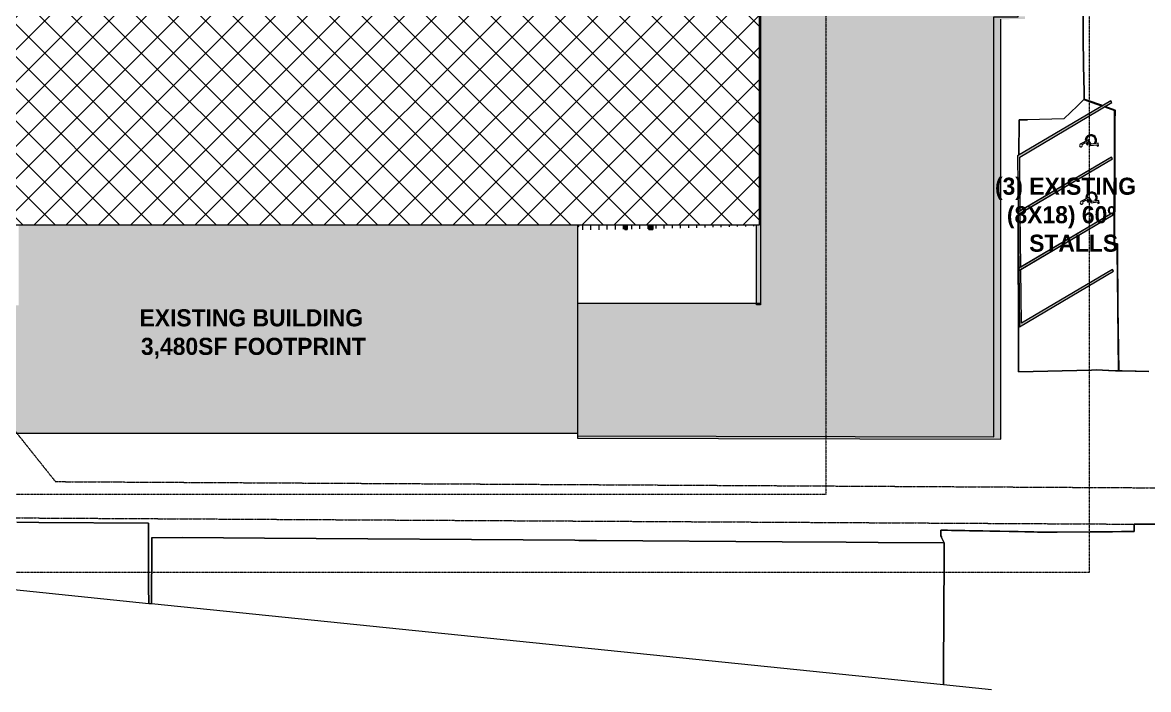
# Model space of a CAD drawing. Header units: inches. Extents: x -5011 to 628, y 9881 to 15115.
# Drawn here: x -3035 to -812, y 9881 to 11197 of the extents above; entities that cross this region are included whole.
import ezdxf

# ---------------------------------------------------------------- set-up
doc = ezdxf.new("R2010")
doc.units = ezdxf.units.IN
doc.header["$MEASUREMENT"] = 0
doc.linetypes.add('Aligning Line 1_8_', pattern=[0.25, 0.125, -0.125])
doc.linetypes.add('Double Dash 3_8_', pattern=[1, 0.375, -0.125, 0.125, -0.125, 0.125, -0.125])
for name, color, linetype, lineweight in [('A-DETL-GENF', 92, 'Continuous', 9), ('A-DETL-THIN', 151, 'Continuous', 9), ('A-DETL-WIDE', 214, 'Continuous', 15), ('A-ROOF', 132, 'Continuous', 9), ('A-ROOF-PATT', 132, 'Continuous', 9), ('A-WALL', 113, 'Continuous', 9), ('C-PRKG', 3, 'Continuous', 9), ('C-PRKG-IDEN', 70, 'Continuous', 9), ('C-PROP-LINE', 91, 'Double Dash 3_8_', 9), ('C-TOPO', 7, 'Continuous', 9), ('G-ANNO-SYMB', 111, 'Aligning Line 1_8_', 9), ('G-ANNO-TEXT', 231, 'Continuous', 9), ('I-WALL', 2, 'Continuous', 9), ('S-COLS', 52, 'Continuous', 9)]:
    doc.layers.add(name, color=color, linetype=linetype, lineweight=lineweight)
doc.styles.add('Century Gothic_B', font='', dxfattribs={"height": 33.75})
doc.styles.get('Century Gothic_B').set_extended_font_data('Century Gothic', bold=True)

# ---------------------------------------------------------------- blocks, each defined once
blk = doc.blocks.new('FP_3-EXISTING - SITE PLAN')
at = {"layer": 'A-ROOF-PATT'}
for p, q in [((-1928.4, 10796.8), (-1928.4, 10797.9)), ((-1928.4, 10791.5), (-1928.4, 10796.8)), ((-1928.4, 10788.4), (-1928.4, 10791.5)), ((-1912.3, 10796.8), (-1912.3, 10797.9)), ((-1912.3, 10791.5), (-1912.3, 10796.8)), ((-1912.3, 10788.4), (-1912.3, 10791.5)), ((-1896.2, 10796.8), (-1896.2, 10797.9)), ((-1896.2, 10791.5), (-1896.2, 10796.8)), ((-1896.2, 10788.4), (-1896.2, 10791.5)), ((-1880.1, 10796.8), (-1880.1, 10797.9)), ((-1880.1, 10791.5), (-1880.1, 10796.8)), ((-1880.1, 10788.7), (-1880.1, 10791.5)), ((-1864, 10796.8), (-1864, 10797.9)), ((-1864, 10791.5), (-1864, 10796.8)), ((-1864, 10789), (-1864, 10791.5)), ((-1848, 10796.8), (-1848, 10797.9)), ((-1848, 10791.5), (-1848, 10796.8)), ((-1848, 10789.4), (-1848, 10791.5)), ((-1831.9, 10796.8), (-1831.9, 10797.9)), ((-1831.9, 10791.5), (-1831.9, 10796.8)), ((-1831.9, 10789.7), (-1831.9, 10791.5)), ((-1815.8, 10796.8), (-1815.8, 10797.9)), ((-1815.8, 10791.5), (-1815.8, 10796.8)), ((-1815.8, 10790), (-1815.8, 10791.5)), ((-1799.7, 10796.8), (-1799.7, 10797.9)), ((-1799.7, 10791.5), (-1799.7, 10796.8)), ((-1799.7, 10790.3), (-1799.7, 10791.5)), ((-1783.6, 10796.8), (-1783.6, 10797.9)), ((-1783.6, 10791.5), (-1783.6, 10796.8)), ((-1783.6, 10790.6), (-1783.6, 10791.5)), ((-1767.5, 10796.8), (-1767.5, 10797.9)), ((-1767.5, 10791.5), (-1767.5, 10796.8)), ((-1767.5, 10790.9), (-1767.5, 10791.5)), ((-1751.5, 10796.8), (-1751.5, 10797.9)), ((-1751.5, 10791.5), (-1751.5, 10796.8)), ((-1751.5, 10791.2), (-1751.5, 10791.5)), ((-1735.4, 10796.8), (-1735.4, 10797.9)), ((-1735.4, 10791.5), (-1735.4, 10796.8)), ((-1719.3, 10796.8), (-1719.3, 10797.9)), ((-1719.3, 10791.9), (-1719.3, 10796.8)), ((-1703.2, 10796.8), (-1703.2, 10797.9)), ((-1703.2, 10792.3), (-1703.2, 10796.8)), ((-1687.1, 10796.8), (-1687.1, 10797.9)), ((-1687.1, 10792.7), (-1687.1, 10796.8)), ((-1671.1, 10796.8), (-1671.1, 10797.9)), ((-1671.1, 10793.2), (-1671.1, 10796.8)), ((-1655, 10796.8), (-1655, 10797.9)), ((-1655, 10793.6), (-1655, 10796.8)), ((-1638.9, 10796.8), (-1638.9, 10797.9)), ((-1638.9, 10794), (-1638.9, 10796.8)), ((-1622.8, 10796.8), (-1622.8, 10797.9)), ((-1622.8, 10794.4), (-1622.8, 10796.8)), ((-1606.7, 10796.8), (-1606.7, 10797.9)), ((-1606.7, 10794.8), (-1606.7, 10796.8)), ((-1590.6, 10796.8), (-1590.6, 10797.9)), ((-1590.6, 10795.2), (-1590.6, 10796.8))]:
    blk.add_line(p, q, dxfattribs=at)
blk = doc.blocks.new('Walls 1 - Walls 1-1277454-EXISTING - SITE PLAN')
at = {"layer": 'A-ROOF'}
h = blk.add_hatch(color=256, dxfattribs=at)
h.paths.add_polyline_path([(-1069, 11348.3), (-1069, 11353), (-1103.2, 11353), (-1103.1, 11348.6), (-1070.5, 11348.3)], flags=0)
h.paths.add_polyline_path([(-1577.8, 11774.1), (-1577.8, 11913.4), (-1585.5, 11913.4), (-1585.5, 11790.1), (-1578.7, 11790.1)], flags=0)
h.paths.add_polyline_path([(-1956.8, 11915.8), (-1943.1, 11915.9), (-1944.4, 12164), (-1957.9, 12164), (-1956.8, 11918.9)], flags=0)
h.paths.add_polyline_path([(-2162, 12169.8), (-2161.4, 12477.4), (-1116.8, 12477.4), (-1116.8, 12482.2), (-2175.1, 12482.3), (-2175.2, 12169.9), (-2162, 12169.8)], flags=0)
for p, q in [((-2175.1, 12482.3), (-2175.2, 12169.9)), ((-1116.8, 12482.2), (-2175.1, 12482.3)), ((-1117, 11353), (-1116.8, 12482.2)), ((-2175.2, 12169.9), (-1958, 12169)), ((-1958, 12169), (-1956.8, 11915.8)), ((-1956.8, 11915.8), (-1585.5, 11918.9)), ((-1585.5, 11918.9), (-1585.5, 11775.9)), ((-1579.5, 11774.1), (-1577.8, 11774.1)), ((-1577.8, 11774.1), (-1577.8, 11039.7)), ((-1069, 11353), (-1117, 11353)), ((-1069, 11208.4), (-1069, 11353)), ((-1117.1, 10379.2), (-1117, 11208.4)), ((-1117, 11208.4), (-1069, 11208.4)), ((-1577.8, 11002.4), (-1577.8, 10643)), ((-1577.8, 10643), (-1938.6, 10642.4)), ((-1938.6, 10642.4), (-1938.6, 10381.4)), ((-1938.6, 10381.4), (-1117.1, 10379.2))]:
    blk.add_line(p, q, dxfattribs=at)
blk = doc.blocks.new('321723 - Pavement Markings - Parking - Angled - EXISTING _8X18_ 60º-1525067-EXISTING - SITE PLAN')
at = {"layer": 'C-PRKG'}
h = blk.add_hatch(color=256, dxfattribs=at)
h.paths.add_polyline_path([(0, 0), (108, -187.1), (111.5, -185.1), (6.9, -4), (113.1, -4), (110.9, 0), (5.5, 0)], flags=0)
h.paths.add_polyline_path([(114.3, -2), (117.8, -4), (115.4, 0)], flags=0)
h.paths.add_polyline_path([(117.8, -4), (218.9, -187.1), (222.3, -185.1), (144.3, -50)], flags=0)
h = blk.add_hatch(color=256, dxfattribs=at)
h.paths.add_polyline_path([(110.9, 0), (218.9, -187.1), (117.8, -4), (114.3, -2), (115.5, 0), (113.2, 0)], flags=0)
h.paths.add_polyline_path([(115.5, 0), (117.8, -4), (224, -4), (221.7, 0), (159.4, 0)], flags=0)
h.paths.add_polyline_path([(225.2, -2), (228.6, -4), (226.3, 0), (225.6, -1.2)], flags=0)
h.paths.add_polyline_path([(228.6, -4), (329.7, -187.1), (333.2, -185.1), (257.3, -53.7)], flags=0)
h = blk.add_hatch(color=256, dxfattribs=at)
h.paths.add_polyline_path([(221.7, 0), (329.7, -187.1), (228.6, -4), (225.2, -2), (226.3, 0), (224.1, 0)], flags=0)
h.paths.add_polyline_path([(226.3, 0), (228.6, -4), (334.9, -4), (440.6, -187.1), (444, -185.1), (337.2, 0), (242.3, 0)], flags=0)
for p, q in [((0, 0), (108, -187.1)), ((115.5, 0), (0, 0)), ((110.9, 0), (218.9, -187.1)), ((226.3, 0), (110.9, 0)), ((222.3, -185.1), (115.5, 0)), ((221.7, 0), (329.7, -187.1)), ((337.2, 0), (221.7, 0)), ((333.2, -185.1), (226.3, 0)), ((444, -185.1), (337.2, 0)), ((111.5, -185.1), (6.9, -4)), ((6.9, -4), (113.2, -4)), ((113.2, -4), (218.9, -187.1)), ((222.3, -185.1), (117.8, -4)), ((117.8, -4), (224, -4)), ((224, -4), (329.7, -187.1)), ((333.2, -185.1), (228.6, -4)), ((228.6, -4), (334.9, -4)), ((334.9, -4), (440.6, -187.1)), ((108, -187.1), (111.5, -185.1)), ((218.9, -187.1), (222.3, -185.1)), ((218.9, -187.1), (222.3, -185.1)), ((329.7, -187.1), (333.2, -185.1)), ((329.7, -187.1), (333.2, -185.1)), ((440.6, -187.1), (444, -185.1))]:
    blk.add_line(p, q, dxfattribs=at)
blk = doc.blocks.new('Family - ___-1416994-EXISTING - SITE PLAN')
at = {"layer": 'C-PROP-LINE'}
blk.add_line((-3220.3, 10220.5), (-534.6, 10205.4), dxfattribs=at)
blk = doc.blocks.new('Family - ___-1442676-EXISTING - SITE PLAN')
at = {"layer": 'C-PROP-LINE'}
for p, q in [((-3374, 10797.9), (-2969.6, 10291.1)), ((-2969.6, 10291.1), (-534.6, 10277.4))]:
    blk.add_line(p, q, dxfattribs=at)

msp = doc.modelspace()

# ---------------------------------------------------------------- hatches: boundary and pattern name
at = {"layer": 'A-DETL-GENF'}
msp.add_hatch(color=254, dxfattribs=at).paths.add_polyline_path([(-1117.1, 10379.2), (-1117, 11208.4), (-1069, 11208.4), (-1069, 11348.3), (-1103.1, 11348.6), (-1103.2, 11353), (-1117, 11353), (-1116.8, 12477.4), (-2161.4, 12477.4), (-2162, 12169.8), (-1958, 12169), (-1957.9, 12164.1), (-1944.4, 12164), (-1943.1, 11915.9), (-1585.5, 11918.9), (-1585.5, 11913.4), (-1577.8, 11913.4), (-1577.8, 10643), (-1938.6, 10642.4), (-1938.6, 10381.4), (-1197.1, 10379.4)], flags=0)
h = msp.add_hatch(color=254, dxfattribs=at)
h.paths.add_polyline_path([(-1103, 10374.9), (-1103.5, 11203.8), (-1055.5, 11204.2), (-1055.5, 11209.8), (-1069, 11209.5), (-1069, 11208.4), (-1117, 11208.4), (-1117.1, 10379.2), (-1938.6, 10381.4), (-1938.6, 10376.9), (-1107.2, 10375)], flags=0)
h.paths.add_polyline_path([(-1103.2, 11353), (-1103.7, 12477.4), (-1116.8, 12477.4), (-1116.8, 11353), (-1106.9, 11353)], flags=0)
h.paths.add_polyline_path([(-1943.1, 11911.2), (-1585.5, 11913.4), (-1585.5, 11918.9), (-1943.1, 11915.8), (-1943.1, 11913.4)], flags=0)
h = msp.add_hatch(dxfattribs=at)
h.set_pattern_fill('FP_4', style=0, pattern_type=2)
h.set_pattern_definition([(45, (0, 0), (-31.8198, 31.8198), []), (135, (0, 0), (-31.8198, -31.8198), [])])
h.paths.add_polyline_path([(-3040.8, 10797.9), (-1579.5, 10797.9), (-1579.5, 11775.9), (-3042.2, 11775.9), (-3042.2, 11277.8), (-3200.5, 11277.8), (-3200.5, 11464.5), (-3776.8, 11464.5), (-3860.8, 11396.7), (-3860.8, 11015.6), (-3704.1, 10827.9), (-3667.5, 10827.9), (-3667.5, 10797.9), (-3040.8, 10797.9)], flags=0)
at = {"layer": 'A-ROOF'}
msp.add_hatch(color=256, dxfattribs=at).paths.add_polyline_path([(-2126, 10386.8), (-1938.6, 10386.8), (-1938.6, 10797.9), (-3042.2, 10797.9), (-3042.2, 10639), (-3217.2, 10639), (-3217.2, 10386.8), (-2146.4, 10386.8)], flags=0)
at = {"layer": 'A-WALL'}
h = msp.add_hatch(color=256, dxfattribs=at)
h.paths.add_polyline_path([(-1585.5, 10643), (-1577.8, 10643), (-1577.8, 11002.4), (-1579.5, 11002.4), (-1579.5, 10797.9), (-1585.5, 10797.9), (-1585.5, 10643)], flags=0)
h.paths.add_polyline_path([(-1579.5, 11039.7), (-1577.8, 11039.7), (-1577.9, 11775.9), (-1578.7, 11790.1), (-1585.5, 11790.1), (-1585.5, 11775.9), (-1579.5, 11775.9), (-1579.5, 11039.7)], flags=0)
for points in [[(-1579.5, 11002.4), (-1577.8, 11002.4), (-1577.8, 11039.7), (-1579.5, 11039.7), (-1579.5, 11025.7)], [(-1798, 10788.5), (-1790.3, 10788.5), (-1790.3, 10797.9), (-1798, 10797.9), (-1798, 10789.9)]]:
    msp.add_hatch(color=256, dxfattribs=at).paths.add_polyline_path(points, flags=0)
at = {"layer": 'I-WALL'}
msp.add_hatch(color=256, dxfattribs=at).paths.add_polyline_path([(-1845.5, 10788.5), (-1841, 10788.5), (-1841, 10797.9), (-1845.5, 10797.9), (-1845.5, 10788.6)], flags=0)

# ---------------------------------------------------------------- linework, layer by layer
at = {"layer": 'A-DETL-THIN'}
for p, q in [((-1577.8, 11913.4), (-1577.8, 10643)), ((-1103, 10374.9), (-1103.5, 11203.8)), ((-930, 10966), (-946.4, 10957.2)), ((-942.7, 10956.4), (-935.5, 10960.3)), ((-934.3, 10966.1), (-936.6, 10965)), ((-935.5, 10960.3), (-932.7, 10955.6)), ((-933.3, 10961.5), (-930.9, 10962.7)), ((-930.6, 10956.9), (-933.3, 10961.5)), ((-930.9, 10962.7), (-926, 10954.4)), ((-924.7, 10957.1), (-930, 10966)), ((-911.3, 10959.1), (-924.7, 10957.1)), ((-915.2, 10960), (-917.9, 10959.6)), ((-910.6, 10953.8), (-911.3, 10959.1)), ((-932.7, 10955.6), (-930.6, 10956.9)), ((-926, 10954.4), (-913.4, 10956.2)), ((-913.4, 10956.2), (-913, 10953.5)), ((-913, 10953.5), (-910.6, 10953.8)), ((-928.7, 10852.8), (-945, 10844)), ((-933, 10852.9), (-935.3, 10851.8)), ((-931.9, 10848.3), (-929.6, 10849.5)), ((-929.2, 10843.7), (-931.9, 10848.3)), ((-929.6, 10849.5), (-924.7, 10841.2)), ((-923.4, 10843.9), (-928.7, 10852.8)), ((-941.4, 10843.2), (-934.1, 10847.1)), ((-934.1, 10847.1), (-931.4, 10842.5)), ((-931.4, 10842.5), (-929.2, 10843.7)), ((-924.7, 10841.2), (-912.1, 10843.1)), ((-910, 10845.9), (-923.4, 10843.9)), ((-913.9, 10846.8), (-916.6, 10846.4)), ((-912.1, 10843.1), (-911.7, 10840.3)), ((-911.7, 10840.3), (-909.2, 10840.7)), ((-909.2, 10840.7), (-910, 10845.9)), ((-1577.8, 10643), (-1938.6, 10642.4)), ((-1938.6, 10642.4), (-1938.6, 10376.9)), ((-1938.6, 10376.9), (-1103, 10374.9))]:
    msp.add_line(p, q, dxfattribs=at)
for centre, radius, start, end in [((-925.4, 10964.7), 11.2, 335.1298, 178.7797), ((-925.4, 10964.7), 9.06, 325.7115, 171.2918), ((-945, 10954.7), 2.82, 118.3891, 35.363), ((-924.1, 10851.5), 11.2, 335.1298, 178.7797), ((-924.1, 10851.5), 9.06, 325.7115, 171.2918), ((-943.7, 10841.5), 2.82, 118.3891, 35.363)]:
    msp.add_arc(centre, radius, start, end, dxfattribs=at)
at = {"layer": 'A-DETL-WIDE'}
for p, q in [((-1579.5, 10797.9), (-1579.5, 11775.9)), ((-3667.5, 10797.9), (-1579.5, 10797.9))]:
    msp.add_line(p, q, dxfattribs=at)
at = {"layer": 'A-ROOF'}
for p, q in [((-1938.6, 10797.9), (-1938.6, 10642.4)), ((-3217.2, 10386.8), (-1938.6, 10386.8))]:
    msp.add_line(p, q, dxfattribs=at)
at = {"layer": 'A-WALL'}
for p, q in [((-1577.8, 11790.1), (-1577.8, 10640.1)), ((-1577.8, 11039.7), (-1579.5, 11039.7)), ((-1579.5, 11002.4), (-1577.8, 11002.4)), ((-1798, 10788.5), (-1798, 10797.9)), ((-1798, 10788.5), (-1790.3, 10788.5)), ((-1790.3, 10797.9), (-1790.3, 10788.5)), ((-1585.5, 10640.1), (-1585.5, 10797.9)), ((-1577.8, 10640.1), (-1585.5, 10640.1))]:
    msp.add_line(p, q, dxfattribs=at)
at = {"layer": 'C-TOPO'}
for p, q in [((-940.9, 11190.9), (-941.6, 11230.3)), ((-941.6, 11230.3), (-940.9, 11190.9)), ((-940.6, 11170.5), (-940.9, 11190.9)), ((-940.9, 11190.9), (-940.6, 11170.5)), ((-940.4, 11161.1), (-940.6, 11170.5)), ((-940.6, 11170.5), (-940.4, 11161.1)), ((-939.1, 11079.2), (-940.4, 11161.1)), ((-940.4, 11161.1), (-939.1, 11079.2)), ((-938.9, 11067.7), (-939.1, 11079.2)), ((-939.1, 11079.2), (-938.9, 11067.7)), ((-938.5, 11046), (-938.9, 11067.7)), ((-938.9, 11067.7), (-938.5, 11046)), ((-965, 11020.4), (-952.4, 11032.5)), ((-952.4, 11032.5), (-965, 11020.4)), ((-952.4, 11032.5), (-939.3, 11045.2)), ((-939.3, 11045.2), (-952.4, 11032.5)), ((-939.3, 11045.2), (-934.8, 11043.7)), ((-934.8, 11043.7), (-939.3, 11045.2)), ((-934.4, 11044.6), (-938.5, 11046)), ((-938.5, 11046), (-934.4, 11044.6)), ((-934.8, 11043.7), (-903.1, 11032.5)), ((-903.1, 11032.5), (-934.8, 11043.7)), ((-902, 11033.2), (-934.4, 11044.6)), ((-934.4, 11044.6), (-902, 11033.2)), ((-898.2, 11030.8), (-878.7, 11023.9)), ((-878.7, 11023.9), (-898.2, 11030.8)), ((-877.7, 11024.6), (-897.1, 11031.4)), ((-897.1, 11031.4), (-877.7, 11024.6)), ((-1067.7, 10935.2), (-1067.2, 11005)), ((-1067.2, 11005), (-1067.7, 10935.2)), ((-1067.2, 11005), (-1050.4, 11005.4)), ((-1050.4, 11005.4), (-1067.2, 11005)), ((-978.6, 11007.2), (-1050.4, 11005.4)), ((-978.6, 11007.2), (-1050.4, 11005.4)), ((-978.6, 11007.2), (-965.2, 11020.2)), ((-978.6, 11007.2), (-965.2, 11020.2)), ((-965.2, 11020.2), (-965, 11020.4)), ((-965, 11020.4), (-965.2, 11020.2)), ((-965.2, 11020.2), (-965.2, 11020.2)), ((-965.2, 11020.2), (-965.2, 11020.2)), ((-878.7, 11023.9), (-878.8, 11001.2)), ((-878.8, 11001.2), (-878.7, 11023.9)), ((-877.8, 11001.1), (-877.7, 11024.6)), ((-877.7, 11024.6), (-877.8, 11001.1)), ((-878.8, 11001.2), (-879.1, 10910.3)), ((-879.1, 10910.3), (-878.8, 11001.2)), ((-878.1, 10910.7), (-877.8, 11001.1)), ((-877.8, 11001.1), (-878.1, 10910.7)), ((-879.1, 10910.3), (-879.3, 10856.2)), ((-879.3, 10856.2), (-879.1, 10910.3)), ((-878.3, 10855.6), (-878.1, 10910.7)), ((-878.1, 10910.7), (-878.3, 10855.6)), ((-879.3, 10856.2), (-879.6, 10789.6)), ((-879.6, 10789.6), (-879.3, 10856.2)), ((-878.6, 10789.8), (-878.3, 10855.6)), ((-878.3, 10855.6), (-878.6, 10789.8)), ((-1069, 10765.8), (-1068.7, 10807.9)), ((-1068.7, 10807.9), (-1069, 10765.8)), ((-879.6, 10789.6), (-879.7, 10761.3)), ((-879.7, 10761.3), (-879.6, 10789.6)), ((-878.7, 10762.1), (-878.6, 10789.8)), ((-878.6, 10789.8), (-878.7, 10762.1)), ((-1069, 10760), (-1069, 10765.8)), ((-1069, 10765.8), (-1069, 10760)), ((-1069, 10756.3), (-1069, 10760)), ((-1069, 10760), (-1069, 10756.3)), ((-879.7, 10761.3), (-873.7, 10759.8)), ((-873.7, 10759.8), (-879.7, 10761.3)), ((-872.7, 10760.6), (-878.7, 10762.1)), ((-878.7, 10762.1), (-872.7, 10760.6)), ((-873.7, 10759.8), (-873.5, 10746.5)), ((-873.5, 10746.5), (-873.7, 10759.8)), ((-872.6, 10747.2), (-872.7, 10760.6)), ((-872.7, 10760.6), (-872.6, 10747.2)), ((-1068.4, 10603.4), (-1069, 10756.3)), ((-1069, 10756.3), (-1068.4, 10603.4)), ((-873.5, 10746.5), (-872.4, 10637.2)), ((-872.4, 10637.2), (-873.5, 10746.5)), ((-872.2, 10636.9), (-872.6, 10747.2)), ((-872.6, 10747.2), (-872.2, 10636.9)), ((-872.4, 10637.2), (-872.3, 10636.9)), ((-872.3, 10636.9), (-872.4, 10637.2)), ((-872.3, 10636.9), (-872.3, 10636.8)), ((-872.3, 10636.8), (-872.3, 10636.9)), ((-872.3, 10636.8), (-872.3, 10635.8)), ((-872.3, 10635.8), (-872.3, 10636.8)), ((-872.3, 10635.8), (-872.3, 10633.3)), ((-872.3, 10633.3), (-872.3, 10635.8)), ((-872.3, 10633.3), (-871, 10509.7)), ((-871, 10509.7), (-872.3, 10633.3)), ((-872.2, 10636.8), (-872.2, 10636.9)), ((-872.2, 10636.9), (-872.2, 10636.9)), ((-872.2, 10636.9), (-872.2, 10636.9)), ((-872.2, 10636.9), (-872.2, 10636.8)), ((-872.2, 10636.6), (-872.2, 10636.8)), ((-872.2, 10636.8), (-872.2, 10636.6)), ((-872.2, 10636.4), (-872.2, 10636.6)), ((-872.2, 10636.6), (-872.2, 10636.4)), ((-870, 10509.7), (-872.2, 10636.4)), ((-872.2, 10636.4), (-870, 10509.7)), ((-1068.3, 10588.2), (-1068.4, 10603.4)), ((-1068.4, 10603.4), (-1068.3, 10588.2)), ((-1068.1, 10535), (-1068.3, 10588.2)), ((-1068.3, 10588.2), (-1068.1, 10535)), ((-1068.1, 10527.3), (-1068.1, 10535)), ((-1068.1, 10535), (-1068.1, 10527.3)), ((-1068, 10507.6), (-1068.1, 10527.3)), ((-1068.1, 10527.3), (-1068, 10507.6)), ((-924.2, 10511.4), (-1068, 10507.6)), ((-1068, 10507.6), (-924.2, 10511.4)), ((-914.1, 10511.7), (-924.2, 10511.4)), ((-924.2, 10511.4), (-914.1, 10511.7)), ((-890.5, 10510.1), (-914.1, 10511.7)), ((-914.1, 10511.7), (-890.5, 10510.1)), ((-889.7, 10510.1), (-890.5, 10510.1)), ((-890.5, 10510.1), (-889.7, 10510.1)), ((-876.9, 10509.8), (-889.7, 10510.1)), ((-889.7, 10510.1), (-876.9, 10509.8)), ((-871, 10509.7), (-876.9, 10509.8)), ((-876.9, 10509.8), (-871, 10509.7)), ((-863.9, 10509.5), (-870, 10509.7)), ((-870, 10509.7), (-863.9, 10509.5)), ((-838, 10508.9), (-863.9, 10509.5)), ((-863.9, 10509.5), (-838, 10508.9)), ((-836.3, 10508.9), (-838, 10508.9)), ((-838, 10508.9), (-836.3, 10508.9)), ((-810.7, 10508.2), (-836.3, 10508.9)), ((-836.3, 10508.9), (-810.7, 10508.2)), ((-3045.6, 10210.9), (-3002.4, 10210.6)), ((-3002.4, 10210.6), (-3045.6, 10210.9)), ((-3002.4, 10210.6), (-2786, 10209.2)), ((-2786, 10209.2), (-3002.4, 10210.6)), ((-2786, 10209.2), (-2785.9, 10189.9)), ((-2785.9, 10189.9), (-2786, 10209.2)), ((-840, 10202.4), (-840, 10207.1)), ((-840, 10207.1), (-821.4, 10207)), ((-821.4, 10207), (-840, 10207.1)), ((-840, 10207.1), (-840, 10202.4)), ((-821.4, 10207), (-815.5, 10206.9)), ((-815.5, 10206.9), (-821.4, 10207)), ((-815.5, 10206.9), (-790.6, 10206.8)), ((-790.6, 10206.8), (-815.5, 10206.9)), ((-2785.9, 10189.9), (-2785.9, 10189.1)), ((-2785.9, 10189.1), (-2785.9, 10189.9)), ((-2785.9, 10189.1), (-2785.9, 10187.1)), ((-2785.9, 10187.1), (-2785.9, 10189.1)), ((-2785.9, 10187.1), (-2785.8, 10136.2)), ((-2785.8, 10136.2), (-2785.9, 10187.1)), ((-2779.4, 10135.4), (-2779.2, 10180.9)), ((-2779.2, 10180.9), (-2779.4, 10135.4)), ((-2779.2, 10180.9), (-2718.7, 10180.5)), ((-2779.2, 10180.9), (-2718.7, 10180.5)), ((-1221.5, 10194.4), (-1221.5, 10195.3)), ((-1221.5, 10195.3), (-1211, 10195.1)), ((-1211, 10195.1), (-1221.5, 10195.3)), ((-1221.5, 10195.3), (-1221.5, 10194.4)), ((-1221.5, 10191.6), (-1221.5, 10194.4)), ((-1221.5, 10194.4), (-1221.5, 10191.6)), ((-1221.5, 10188.1), (-1221.5, 10191.6)), ((-1221.5, 10191.6), (-1221.5, 10188.1)), ((-1221.5, 10187.9), (-1221.5, 10188.1)), ((-1221.5, 10188.1), (-1221.5, 10187.9)), ((-1221.5, 10187.7), (-1221.5, 10187.9)), ((-1221.5, 10187.9), (-1221.5, 10187.7)), ((-1221.5, 10186.4), (-1221.5, 10187.7)), ((-1221.5, 10187.7), (-1221.5, 10186.4)), ((-1221.5, 10185.6), (-1221.5, 10186.4)), ((-1221.5, 10186.4), (-1221.5, 10185.6)), ((-1221.5, 10184.8), (-1221.5, 10185.6)), ((-1221.5, 10185.6), (-1221.5, 10184.8)), ((-1221.5, 10184.3), (-1221.5, 10184.8)), ((-1221.5, 10184.3), (-1221.5, 10184.8)), ((-1221.3, 10183.8), (-1221.5, 10184.3)), ((-1221.5, 10184.3), (-1221.3, 10183.8)), ((-1220.6, 10182.4), (-1221.3, 10183.8)), ((-1221.3, 10183.8), (-1220.6, 10182.4)), ((-1220, 10181.1), (-1220.6, 10182.4)), ((-1220.6, 10182.4), (-1220, 10181.1)), ((-1214.9, 10170.2), (-1220, 10181.1)), ((-1220, 10181.1), (-1214.9, 10170.2)), ((-1211, 10195.1), (-1208.7, 10195)), ((-1208.7, 10195), (-1211, 10195.1)), ((-1208.7, 10195), (-1200.5, 10194.9)), ((-1200.5, 10194.9), (-1208.7, 10195)), ((-1200.5, 10194.9), (-1198.7, 10194.9)), ((-1198.7, 10194.9), (-1200.5, 10194.9)), ((-1198.7, 10194.9), (-1197.4, 10194.8)), ((-1197.4, 10194.8), (-1198.7, 10194.9)), ((-1197.4, 10194.8), (-1196, 10194.8)), ((-1196, 10194.8), (-1197.4, 10194.8)), ((-1196, 10194.8), (-1189, 10194.7)), ((-1189, 10194.7), (-1196, 10194.8)), ((-1189, 10194.7), (-1183.9, 10194.6)), ((-1183.9, 10194.6), (-1189, 10194.7)), ((-1183.9, 10194.6), (-1180.3, 10194.5)), ((-1180.3, 10194.5), (-1183.9, 10194.6)), ((-1180.3, 10194.5), (-1174.5, 10194.4)), ((-1174.5, 10194.4), (-1180.3, 10194.5)), ((-1174.5, 10194.4), (-1165, 10194.2)), ((-1165, 10194.2), (-1174.5, 10194.4)), ((-1165, 10194.2), (-1159.5, 10194.1)), ((-1159.5, 10194.1), (-1165, 10194.2)), ((-1159.5, 10194.1), (-1154.7, 10194)), ((-1154.7, 10194), (-1159.5, 10194.1)), ((-1154.7, 10194), (-1140.9, 10193.7)), ((-1140.9, 10193.7), (-1154.7, 10194)), ((-1140.9, 10193.7), (-1138.5, 10193.7)), ((-1138.5, 10193.7), (-1140.9, 10193.7)), ((-1138.5, 10193.7), (-1125, 10193.4)), ((-1125, 10193.4), (-1138.5, 10193.7)), ((-1125, 10193.4), (-1105.4, 10193.1)), ((-1105.4, 10193.1), (-1125, 10193.4)), ((-1105.4, 10193.1), (-1086.6, 10192.7)), ((-1086.6, 10192.7), (-1105.4, 10193.1)), ((-1086.6, 10192.7), (-1069, 10192.4)), ((-1069, 10192.4), (-1086.6, 10192.7)), ((-1069, 10192.4), (-1056.1, 10192.1)), ((-1056.1, 10192.1), (-1069, 10192.4)), ((-1056.1, 10192.1), (-1051, 10192)), ((-1051, 10192), (-1056.1, 10192.1)), ((-1051, 10192), (-1044.8, 10191.9)), ((-1044.8, 10191.9), (-1051, 10192)), ((-1044.8, 10191.9), (-1038.1, 10191.8)), ((-1038.1, 10191.8), (-1044.8, 10191.9)), ((-1038.1, 10191.8), (-1030.5, 10191.6)), ((-1030.5, 10191.6), (-1038.1, 10191.8)), ((-1030.5, 10191.6), (-1021.3, 10191.5)), ((-1021.3, 10191.5), (-1030.5, 10191.6)), ((-1021.3, 10191.5), (-1018.8, 10191.4)), ((-1018.8, 10191.4), (-1021.3, 10191.5)), ((-1018.8, 10191.4), (-1017.6, 10191.4)), ((-1017.6, 10191.4), (-1018.8, 10191.4)), ((-1017.6, 10191.4), (-1008.2, 10191.5)), ((-1008.2, 10191.5), (-1017.6, 10191.4)), ((-1008.2, 10191.5), (-1002.4, 10191.5)), ((-1002.4, 10191.5), (-1008.2, 10191.5)), ((-1002.4, 10191.5), (-991.8, 10191.6)), ((-991.8, 10191.6), (-1002.4, 10191.5)), ((-991.8, 10191.6), (-926.7, 10191.9)), ((-926.7, 10191.9), (-991.8, 10191.6)), ((-926.7, 10191.9), (-882.8, 10192.2)), ((-882.8, 10192.2), (-926.7, 10191.9)), ((-882.8, 10192.2), (-864.9, 10192.3)), ((-864.9, 10192.3), (-882.8, 10192.2)), ((-864.9, 10192.3), (-854.8, 10192.3)), ((-854.8, 10192.3), (-864.9, 10192.3)), ((-854.8, 10192.3), (-840, 10192.4)), ((-840, 10192.4), (-854.8, 10192.3)), ((-840, 10192.4), (-840, 10202.4)), ((-840, 10202.4), (-840, 10192.4)), ((-2718.7, 10180.5), (-2556.9, 10179.4)), ((-2556.9, 10179.4), (-2718.7, 10180.5)), ((-2556.9, 10179.4), (-1944.5, 10175.2)), ((-1944.5, 10175.2), (-2556.9, 10179.4)), ((-1944.5, 10175.2), (-1936.6, 10175.1)), ((-1936.6, 10175.1), (-1944.5, 10175.2)), ((-1936.6, 10175.1), (-1901.7, 10174.9)), ((-1901.7, 10174.9), (-1936.6, 10175.1)), ((-1901.7, 10174.9), (-1535, 10172.4)), ((-1535, 10172.4), (-1901.7, 10174.9)), ((-1535, 10172.4), (-1408.5, 10171.5)), ((-1408.5, 10171.5), (-1535, 10172.4)), ((-1408.5, 10171.5), (-1345.4, 10171.1)), ((-1345.4, 10171.1), (-1408.5, 10171.5)), ((-1345.4, 10171.1), (-1214.9, 10170.2)), ((-1214.9, 10170.2), (-1345.4, 10171.1)), ((-1215.2, 10114.4), (-1214.9, 10170.2)), ((-1214.9, 10170.2), (-1215.2, 10114.4)), ((-3644.9, 10138.7), (-2785.5, 10050.8)), ((-2785.8, 10136.2), (-2785.6, 10082.8)), ((-2785.6, 10082.8), (-2785.8, 10136.2)), ((-2779.7, 10082.1), (-2779.4, 10135.4)), ((-2779.4, 10135.4), (-2779.7, 10082.1)), ((-1215.3, 10104.3), (-1215.2, 10114.4)), ((-1215.2, 10114.4), (-1215.3, 10104.3)), ((-1215.4, 10079.8), (-1215.3, 10092.7)), ((-1215.3, 10092.7), (-1215.4, 10079.8)), ((-1215.3, 10092.7), (-1215.3, 10104.3)), ((-1215.3, 10104.3), (-1215.3, 10092.7)), ((-2785.6, 10082.8), (-2785.5, 10051.9)), ((-2785.5, 10051.9), (-2785.6, 10082.8)), ((-2779.8, 10051.3), (-2779.7, 10082.1)), ((-2779.7, 10082.1), (-2779.8, 10051.3)), ((-1215.7, 10023.3), (-1215.4, 10079.8)), ((-1215.4, 10079.8), (-1215.7, 10023.3)), ((-2785.5, 10051.9), (-2785.5, 10050.8)), ((-2785.5, 10050.8), (-2785.5, 10051.9)), ((-2785.5, 10050.8), (-2779.9, 10050.3)), ((-2779.9, 10050.3), (-2779.8, 10051.3)), ((-2779.8, 10051.3), (-2779.9, 10050.3)), ((-2779.9, 10050.3), (-1216.4, 9890.5)), ((-1215.8, 10000.8), (-1215.7, 10023.3)), ((-1215.7, 10023.3), (-1215.8, 10000.8)), ((-1216.1, 9948.6), (-1215.8, 10000.8)), ((-1215.8, 10000.8), (-1216.1, 9948.6)), ((-1216.2, 9921.4), (-1216.1, 9939.5)), ((-1216.1, 9939.5), (-1216.2, 9921.4)), ((-1216.1, 9939.5), (-1216.1, 9948.6)), ((-1216.1, 9948.6), (-1216.1, 9939.5)), ((-1216.3, 9903.7), (-1216.2, 9921.4)), ((-1216.2, 9921.4), (-1216.3, 9903.7)), ((-1216.4, 9893.5), (-1216.3, 9903.7)), ((-1216.3, 9903.7), (-1216.4, 9893.5)), ((-1216.4, 9890.5), (-1216.4, 9893.5)), ((-1216.4, 9893.5), (-1216.4, 9890.5)), ((-1216.4, 9890.5), (-1121.4, 9880.8))]:
    msp.add_line(p, q, dxfattribs=at)
at = {"layer": 'G-ANNO-SYMB'}
for p, q in [((-929, 12676.1), (-929, 10111.6)), ((-1448.5, 11927.3), (-1448.5, 10265.7)), ((-1448.5, 10265.7), (-4124.1, 10265.7)), ((-929, 10111.6), (-4352.7, 10111.6))]:
    msp.add_line(p, q, dxfattribs=at)
at = {"layer": 'I-WALL'}
for p, q in [((-1845.5, 10788.5), (-1845.5, 10797.9)), ((-1845.5, 10788.5), (-1841, 10788.5)), ((-1841, 10797.9), (-1841, 10788.5))]:
    msp.add_line(p, q, dxfattribs=at)
at = {"layer": 'S-COLS'}
msp.add_arc((-1942.4, 10800.4), 7.5, 300.7409, 340.1227, dxfattribs=at)

# ---------------------------------------------------------------- block references
at = {"layer": 'A-ROOF'}
for name in ['Walls 1 - Walls 1-1277454-EXISTING - SITE PLAN', 'FP_3-EXISTING - SITE PLAN']:
    msp.add_blockref(name, (0, 0), dxfattribs=at)
at = {"layer": 'C-PRKG', "rotation": 90.58509403594148}
msp.add_blockref('321723 - Pavement Markings - Parking - Angled - EXISTING _8X18_ 60º-1525067-EXISTING - SITE PLAN', (-1066.5, 10596.7), dxfattribs=at)
at = {"layer": 'C-PROP-LINE'}
for name in ['Family - ___-1416994-EXISTING - SITE PLAN', 'Family - ___-1442676-EXISTING - SITE PLAN']:
    msp.add_blockref(name, (0, 0), dxfattribs=at)

# ---------------------------------------------------------------- texts
at = {"layer": 'C-PRKG-IDEN', "char_height": 33.75, "attachment_point": 1, "style": 'Century Gothic_B'}
for s, insert, width in [('(3) EXISTING', (-1114.7, 10891.1), 340.875), ('(8X18) 60º', (-1091.2, 10834.8), 284.062), ('STALLS', (-1047.2, 10778.6), 178.391)]:
    msp.add_mtext(s, dxfattribs=dict(at, insert=insert, width=width))
at = {"layer": 'G-ANNO-TEXT', "color": 147, "lineweight": 20, "char_height": 33.75, "attachment_point": 1, "style": 'Century Gothic_B'}
for s, insert, width in [('EXISTING BUILDING', (-2803.6, 10631.3), 526.084), ('3,480SF FOOTPRINT', (-2800.8, 10575), 520.402)]:
    msp.add_mtext(s, dxfattribs=dict(at, insert=insert, width=width))

doc.saveas('drawing.dxf')
